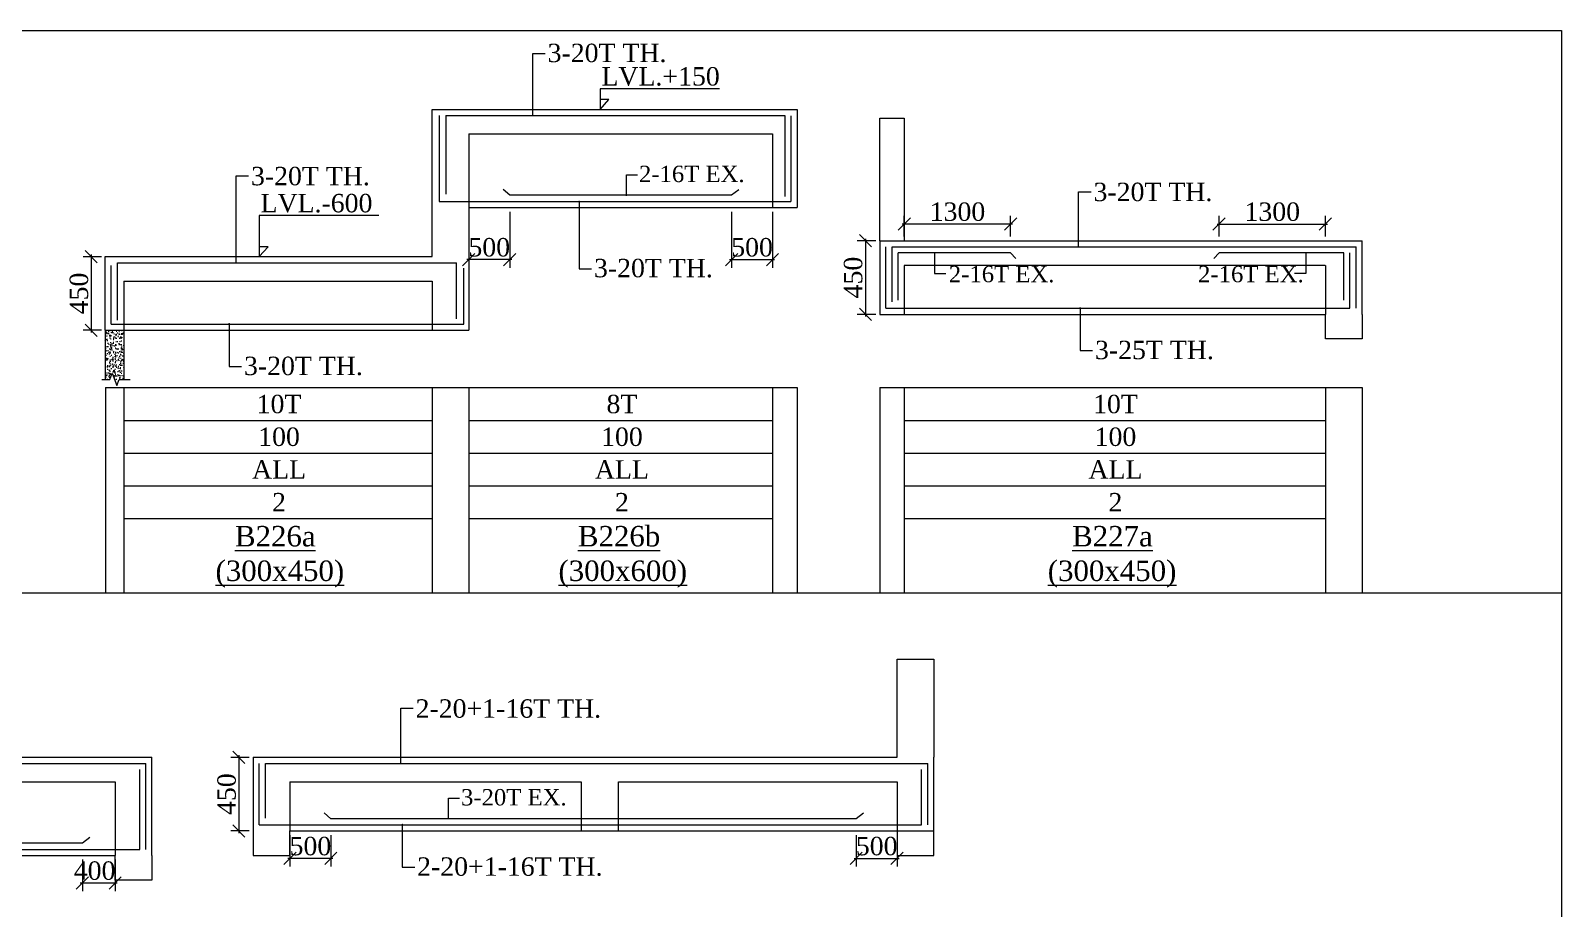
# Model space of a CAD drawing. Header units: millimetres. Extents: x 9781889 to 10654170, y -7832723 to -7608561.
# Drawn here: x 10635449 to 10654170, y -7770949 to -7760218 of the extents above; entities that cross this region are included whole.
import ezdxf
from ezdxf.enums import TextEntityAlignment as Align

# ---------------------------------------------------------------- set-up
doc = ezdxf.new("R2010")
doc.units = ezdxf.units.MM
doc.header["$LTSCALE"] = 10
doc.header["$PDMODE"] = 3
doc.linetypes.add('HIDDEN', pattern=[0.375, 0.25, -0.125])
for name, color, linetype, lineweight in [('LVL', 3, 'Continuous', 0), ('S-CUT OUT LINE', 9, 'Continuous', 0), ('S-DIM L.S.', 7, 'Continuous', 0), ('S-HATCH', 8, 'Continuous', 0), ('S-L.S.SECTION', 5, 'Continuous', 0), ('S-L.S.SLAB LINE', 252, 'HIDDEN', 0), ('S-L.S.STEEL', 1, 'Continuous', 9), ('S-SECTION MARK', 7, 'Continuous', 0), ('S-SHEET', 251, 'Continuous', 0), ('S-TEXT', 7, 'Continuous', 0), ('S-TEXT L.S. BEAM NO.', 30, 'Continuous', 0), ('S-TEXT. L.S.', 7, 'Continuous', 0)]:
    doc.layers.add(name, color=color, linetype=linetype, lineweight=lineweight)
doc.styles.add('135', font='arial.ttf', dxfattribs={"width": 0.8, "height": 135})
doc.styles.get("Standard").update_dxf_attribs({"font": 'arial.ttf'})
doc.styles.add('TEXT', font='times.ttf')
doc.dimstyles.new('75', dxfattribs={"dimtxt": 135, "dimasz": 90, "dimexe": 0.1, "dimexo": 0.03, "dimgap": 0.09, "dimtad": 1, "dimdec": 0, "dimzin": 0, "dimdsep": 46, "dimtxsty": '135', "dimblk": 'ARCHTICK', "dimcen": 0.09, "dimclrd": 256, "dimclre": 256, "dimclrt": 256, "dimadec": 0, "dimazin": 0, "dimtfac": 1, "dimtdec": 0, "dimtofl": 0, "dimtmove": 1, "dimatfit": 3, "dimldrblk": 'DOTSMALL', "dimfxl": 1, "dimtolj": 1, "dimtzin": 0, "dimlwd": -1, "dimlwe": -1, "dimarcsym": 0})
doc.dimstyles.new('SETU_1', dxfattribs={"dimtxt": 200, "dimasz": 150, "dimexe": 100, "dimexo": 50, "dimgap": 35, "dimtad": 1, "dimdec": 0, "dimzin": 0, "dimdsep": 46, "dimtxsty": 'Standard', "dimblk": 'OBLIQUE', "dimcen": 150, "dimdle": 25, "dimclrd": 256, "dimclre": 7, "dimclrt": 256, "dimadec": 0, "dimazin": 0, "dimtfac": 1, "dimtdec": 0, "dimtofl": 0, "dimtmove": 1, "dimatfit": 3, "dimfxl": 1, "dimtolj": 1, "dimtzin": 0, "dimlwd": -1, "dimlwe": 5, "dimarcsym": 1})

# ---------------------------------------------------------------- blocks, each defined once
blk = doc.blocks.new('_ArchTick')
at = {"color": 0, "linetype": 'ByBlock', "const_width": 0.15}
blk.add_lwpolyline([(-0.5, -0.5), (0.5, 0.5)], dxfattribs=at)
blk = doc.blocks.new('_Oblique')
at = {"color": 0, "linetype": 'ByBlock', "lineweight": -2}
blk.add_line((-0.5, -0.5), (0.5, 0.5), dxfattribs=at)
blk = doc.blocks.new('*D1152')
at = {"layer": 'Defpoints', "color": 0, "transparency": 16777216}
for p in [(10636365, -7762982), (10636190, -7763882), (10636365, -7763882)]:
    blk.add_point(p, dxfattribs=at)
at = {"layer": 'S-DIM L.S.', "color": 7, "lineweight": 5, "transparency": 16777216}
for p, q in [((10636315, -7762982), (10636090, -7762982)), ((10636315, -7763882), (10636090, -7763882))]:
    blk.add_line(p, q, dxfattribs=at)
at = {"layer": 'S-DIM L.S.', "transparency": 16777216}
blk.add_line((10636190, -7762957), (10636190, -7763907), dxfattribs=at)
at = {"layer": 'S-DIM L.S.', "transparency": 16777216, "xscale": 150, "yscale": 150, "zscale": 150}
for p, rotation in [((10636190, -7762982), 90), ((10636190, -7763882), 270)]:
    blk.add_blockref('_Oblique', p, dxfattribs=dict(at, rotation=rotation))
at = {"layer": 'S-DIM L.S.', "transparency": 16777216, "insert": (10636041, -7763432), "char_height": 225, "attachment_point": 5, "rotation": 90, "style": 'TEXT'}
blk.add_mtext('\\A1;450', dxfattribs=at)
blk = doc.blocks.new('*D1155')
at = {"layer": 'Defpoints', "color": 0, "transparency": 16777216}
for p in [(10636082, -7770303, 0), (10636483, -7770303, 0), (10636483, -7770639)]:
    blk.add_point(p, dxfattribs=at)
at = {"layer": 'S-DIM L.S.', "color": 7, "lineweight": 5, "transparency": 16777216}
for p, q in [((10636082, -7770353), (10636082, -7770739)), ((10636483, -7770353), (10636483, -7770739))]:
    blk.add_line(p, q, dxfattribs=at)
at = {"layer": 'S-DIM L.S.', "transparency": 16777216}
blk.add_line((10636057, -7770639), (10636508, -7770639), dxfattribs=at)
at = {"layer": 'S-DIM L.S.', "transparency": 16777216, "xscale": 150, "yscale": 150, "zscale": 150, "rotation": 180}
blk.add_blockref('_Oblique', (10636082, -7770639), dxfattribs=at)
at = {"layer": 'S-DIM L.S.', "transparency": 16777216, "xscale": 150, "yscale": 150, "zscale": 150}
blk.add_blockref('_Oblique', (10636483, -7770639), dxfattribs=at)
at = {"layer": 'S-DIM L.S.', "transparency": 16777216, "insert": (10636232, -7770489), "char_height": 225, "attachment_point": 5, "style": 'TEXT'}
blk.add_mtext('\\A1;400', dxfattribs=at)
blk = doc.blocks.new('*D1222')
at = {"layer": 'Defpoints', "color": 0, "transparency": 16777216}
for p in [(10644022, -7762382, 0), (10644522, -7762382, 0), (10644522, -7763018)]:
    blk.add_point(p, dxfattribs=at)
at = {"layer": 'S-DIM L.S.', "color": 7, "lineweight": 5, "transparency": 16777216}
for p, q in [((10644022, -7762432), (10644022, -7763118)), ((10644522, -7762432), (10644522, -7763118))]:
    blk.add_line(p, q, dxfattribs=at)
at = {"layer": 'S-DIM L.S.', "transparency": 16777216}
blk.add_line((10643997, -7763018), (10644547, -7763018), dxfattribs=at)
at = {"layer": 'S-DIM L.S.', "transparency": 16777216, "xscale": 150, "yscale": 150, "zscale": 150, "rotation": 180}
blk.add_blockref('_Oblique', (10644022, -7763018), dxfattribs=at)
at = {"layer": 'S-DIM L.S.', "transparency": 16777216, "xscale": 150, "yscale": 150, "zscale": 150}
blk.add_blockref('_Oblique', (10644522, -7763018), dxfattribs=at)
at = {"layer": 'S-DIM L.S.', "transparency": 16777216, "insert": (10644272, -7762868), "char_height": 225, "attachment_point": 5, "style": 'TEXT'}
blk.add_mtext('\\A1;500', dxfattribs=at)
blk = doc.blocks.new('*D1223')
at = {"layer": 'Defpoints', "color": 0, "transparency": 16777216}
for p in [(10640808, -7762382, 0), (10641308, -7762382, 0), (10640808, -7763018)]:
    blk.add_point(p, dxfattribs=at)
at = {"layer": 'S-DIM L.S.', "color": 7, "lineweight": 5, "transparency": 16777216}
for p, q in [((10640808, -7762432), (10640808, -7763118)), ((10641308, -7762432), (10641308, -7763118))]:
    blk.add_line(p, q, dxfattribs=at)
at = {"layer": 'S-DIM L.S.', "transparency": 16777216}
blk.add_line((10641333, -7763018), (10640783, -7763018), dxfattribs=at)
at = {"layer": 'S-DIM L.S.', "transparency": 16777216, "xscale": 150, "yscale": 150, "zscale": 150, "rotation": 180}
blk.add_blockref('_Oblique', (10640808, -7763018), dxfattribs=at)
at = {"layer": 'S-DIM L.S.', "transparency": 16777216, "xscale": 150, "yscale": 150, "zscale": 150}
blk.add_blockref('_Oblique', (10641308, -7763018), dxfattribs=at)
at = {"layer": 'S-DIM L.S.', "transparency": 16777216, "insert": (10641058, -7762868), "char_height": 225, "attachment_point": 5, "style": 'TEXT'}
blk.add_mtext('\\A1;500', dxfattribs=at)
blk = doc.blocks.new('*D1312')
at = {"layer": 'Defpoints', "color": 0, "transparency": 16777216}
for p in [(10645834, -7762787), (10645659, -7763687), (10645834, -7763687)]:
    blk.add_point(p, dxfattribs=at)
at = {"layer": 'S-DIM L.S.', "color": 7, "lineweight": 5, "transparency": 16777216}
for p, q in [((10645784, -7762787), (10645559, -7762787)), ((10645784, -7763687), (10645559, -7763687))]:
    blk.add_line(p, q, dxfattribs=at)
at = {"layer": 'S-DIM L.S.', "transparency": 16777216}
blk.add_line((10645659, -7762762), (10645659, -7763712), dxfattribs=at)
at = {"layer": 'S-DIM L.S.', "transparency": 16777216, "xscale": 150, "yscale": 150, "zscale": 150}
for p, rotation in [((10645659, -7762787), 90), ((10645659, -7763687), 270)]:
    blk.add_blockref('_Oblique', p, dxfattribs=dict(at, rotation=rotation))
at = {"layer": 'S-DIM L.S.', "transparency": 16777216, "insert": (10645509, -7763237), "char_height": 225, "attachment_point": 5, "rotation": 90, "style": 'TEXT'}
blk.add_mtext('\\A1;450', dxfattribs=at)
blk = doc.blocks.new('*D1313')
at = {"layer": 'Defpoints', "color": 0, "transparency": 16777216}
for p in [(10651284, -7762583), (10649984, -7762787, 0), (10651284, -7762787, 0)]:
    blk.add_point(p, dxfattribs=at)
at = {"layer": 'S-DIM L.S.', "color": 7, "lineweight": 5, "transparency": 16777216}
for p, q in [((10649984, -7762737), (10649984, -7762483)), ((10651284, -7762737), (10651284, -7762483))]:
    blk.add_line(p, q, dxfattribs=at)
at = {"layer": 'S-DIM L.S.', "transparency": 16777216}
blk.add_line((10649959, -7762583), (10651309, -7762583), dxfattribs=at)
at = {"layer": 'S-DIM L.S.', "transparency": 16777216, "xscale": 150, "yscale": 150, "zscale": 150, "rotation": 180}
blk.add_blockref('_Oblique', (10649984, -7762583), dxfattribs=at)
at = {"layer": 'S-DIM L.S.', "transparency": 16777216, "xscale": 150, "yscale": 150, "zscale": 150}
blk.add_blockref('_Oblique', (10651284, -7762583), dxfattribs=at)
at = {"layer": 'S-DIM L.S.', "transparency": 16777216, "insert": (10650634, -7762433), "char_height": 225, "attachment_point": 5, "style": 'TEXT'}
blk.add_mtext('\\A1;1300', dxfattribs=at)
blk = doc.blocks.new('*D1314')
at = {"layer": 'Defpoints', "color": 0, "transparency": 16777216}
for p in [(10646134, -7762583), (10646134, -7762787, 0), (10647434, -7762787, 0)]:
    blk.add_point(p, dxfattribs=at)
at = {"layer": 'S-DIM L.S.', "color": 7, "lineweight": 5, "transparency": 16777216}
for p, q in [((10646134, -7762737), (10646134, -7762483)), ((10647434, -7762737), (10647434, -7762483))]:
    blk.add_line(p, q, dxfattribs=at)
at = {"layer": 'S-DIM L.S.', "transparency": 16777216}
blk.add_line((10647459, -7762583), (10646109, -7762583), dxfattribs=at)
at = {"layer": 'S-DIM L.S.', "transparency": 16777216, "xscale": 150, "yscale": 150, "zscale": 150, "rotation": 180}
blk.add_blockref('_Oblique', (10646134, -7762583), dxfattribs=at)
at = {"layer": 'S-DIM L.S.', "transparency": 16777216, "xscale": 150, "yscale": 150, "zscale": 150}
blk.add_blockref('_Oblique', (10647434, -7762583), dxfattribs=at)
at = {"layer": 'S-DIM L.S.', "transparency": 16777216, "insert": (10646784, -7762433), "char_height": 225, "attachment_point": 5, "style": 'TEXT'}
blk.add_mtext('\\A1;1300', dxfattribs=at)
blk = doc.blocks.new('*D1317')
at = {"layer": 'Defpoints', "color": 0, "transparency": 16777216}
for p in [(10638171, -7769103), (10637996, -7770003), (10638171, -7770003)]:
    blk.add_point(p, dxfattribs=at)
at = {"layer": 'S-DIM L.S.', "color": 7, "lineweight": 5, "transparency": 16777216}
for p, q in [((10638121, -7769103), (10637896, -7769103)), ((10638121, -7770003), (10637896, -7770003))]:
    blk.add_line(p, q, dxfattribs=at)
at = {"layer": 'S-DIM L.S.', "transparency": 16777216}
blk.add_line((10637996, -7769078), (10637996, -7770028), dxfattribs=at)
at = {"layer": 'S-DIM L.S.', "transparency": 16777216, "xscale": 150, "yscale": 150, "zscale": 150}
for p, rotation in [((10637996, -7769103), 90), ((10637996, -7770003), 270)]:
    blk.add_blockref('_Oblique', p, dxfattribs=dict(at, rotation=rotation))
at = {"layer": 'S-DIM L.S.', "transparency": 16777216, "insert": (10637847, -7769553), "char_height": 225, "attachment_point": 5, "rotation": 90, "style": 'TEXT'}
blk.add_mtext('\\A1;450', dxfattribs=at)
blk = doc.blocks.new('*D1315')
at = {"layer": 'Defpoints', "color": 0, "transparency": 16777216}
for p in [(10638621, -7770003, 0), (10639121, -7770003, 0), (10638621, -7770339)]:
    blk.add_point(p, dxfattribs=at)
at = {"layer": 'S-DIM L.S.', "color": 7, "lineweight": 5, "transparency": 16777216}
for p, q in [((10638621, -7770053), (10638621, -7770439)), ((10639121, -7770053), (10639121, -7770439))]:
    blk.add_line(p, q, dxfattribs=at)
at = {"layer": 'S-DIM L.S.', "transparency": 16777216}
blk.add_line((10639146, -7770339), (10638596, -7770339), dxfattribs=at)
at = {"layer": 'S-DIM L.S.', "transparency": 16777216, "xscale": 150, "yscale": 150, "zscale": 150, "rotation": 180}
blk.add_blockref('_Oblique', (10638621, -7770339), dxfattribs=at)
at = {"layer": 'S-DIM L.S.', "transparency": 16777216, "xscale": 150, "yscale": 150, "zscale": 150}
blk.add_blockref('_Oblique', (10639121, -7770339), dxfattribs=at)
at = {"layer": 'S-DIM L.S.', "transparency": 16777216, "insert": (10638871, -7770189), "char_height": 225, "attachment_point": 5, "style": 'TEXT'}
blk.add_mtext('\\A1;500', dxfattribs=at)
blk = doc.blocks.new('*D1316')
at = {"layer": 'Defpoints', "color": 0, "transparency": 16777216}
for p in [(10645545, -7770003, 0), (10646046, -7770003, 0), (10646046, -7770339)]:
    blk.add_point(p, dxfattribs=at)
at = {"layer": 'S-DIM L.S.', "color": 7, "lineweight": 5, "transparency": 16777216}
for p, q in [((10645545, -7770053), (10645545, -7770439)), ((10646046, -7770053), (10646046, -7770439))]:
    blk.add_line(p, q, dxfattribs=at)
at = {"layer": 'S-DIM L.S.', "transparency": 16777216}
blk.add_line((10645520, -7770339), (10646071, -7770339), dxfattribs=at)
at = {"layer": 'S-DIM L.S.', "transparency": 16777216, "xscale": 150, "yscale": 150, "zscale": 150, "rotation": 180}
blk.add_blockref('_Oblique', (10645545, -7770339), dxfattribs=at)
at = {"layer": 'S-DIM L.S.', "transparency": 16777216, "xscale": 150, "yscale": 150, "zscale": 150}
blk.add_blockref('_Oblique', (10646046, -7770339), dxfattribs=at)
at = {"layer": 'S-DIM L.S.', "transparency": 16777216, "insert": (10645796, -7770189), "char_height": 225, "attachment_point": 5, "style": 'TEXT'}
blk.add_mtext('\\A1;500', dxfattribs=at)

msp = doc.modelspace()

# ---------------------------------------------------------------- hatches: boundary and pattern name
at = {"layer": 'S-HATCH'}
h = msp.add_hatch(dxfattribs=at)
h.set_pattern_fill('AR-CONC', color=256, scale=0.5)
h.set_pattern_definition([(50, (842632.806, -35264.42), (91.0923345, -7.96954277), [9.525, -104.775]), (355, (842632.81, -35264.42), (-17.6217107, 95.5284226), [7.62, -83.8202921]), (100.4514447, (842640.4, -35265.08), (73.47062355, 87.55887596), [8.0950044, -89.0451223]), (46.1842, (842632.8, -35239.02), (135.5395204, -21.021164), [14.2875, -157.1625]), (96.6355576, (842644.1, -35240.77), (118.702067, 123.7130623), [12.1425116, -133.5678041]), (351.1841512, (842632.8, -35239.02), (118.702067, 123.7130623), [11.4299835, -125.729866]), (21, (842645.506, -35245.37), (75.80719563, -51.1325991), [9.525, -104.775]), (326, (842645.51, -35245.37), (30.9010142, 92.09398306), [7.62, -83.82]), (71.451445, (842651.82, -35249.63), (106.70820964, 40.96138444), [8.0950044, -89.0449688]), (37.5, (842632.806, -35264.417), (1.544301625, 42.27751944), [0, -82.804, 0, -85.09, 0, -84.1375]), (7.5, (842632.806, -35264.417), (33.40983126, 50.09028741), [0, -48.514, 0, -80.899, 0, -32.0675]), (327.5, (842604.485, -35264.417), (67.79529758, -2.864372), [0, -31.75, 0, -99.06, 0, -131.445]), (317.5, (842591.785, -35264.42), (74.0645907, 12.71324552), [0, -41.275, 0, -65.786, 0, -93.345])])
h.paths.add_polyline_path([(10636591.1, -7764481.5), (10636475.3, -7764481.5), (10636447.3, -7764404.7), (10636419.4, -7764481.5), (10636361.1, -7764481.5), (10636361.1, -7763881.5), (10636591.1, -7763881.5)])

# ---------------------------------------------------------------- linework, layer by layer
at = {"layer": 'LVL', "linetype": 'Continuous', "elevation": 0}
for points in [[(10643875.5, -7760928), (10642414.3, -7760928), (10642414.3, -7761181.5), (10642522.4, -7761059.5), (10642414.3, -7761059.5)], [(10639706.7, -7762478.1), (10638245.5, -7762478.1), (10638245.5, -7762981.5), (10638353.7, -7762859.5), (10638245.5, -7762859.5)]]:
    msp.add_lwpolyline(points, dxfattribs=at)
at = {"layer": 'S-CUT OUT LINE', "color": 1, "elevation": 0}
msp.add_lwpolyline([(10636321.7, -7764481.5), (10636419.4, -7764481.5), (10636447.3, -7764404.7), (10636503.3, -7764558.4), (10636531.2, -7764481.5), (10636666.1, -7764481.5)], dxfattribs=at)
at = {"layer": 'S-L.S.SECTION'}
for p, q in [((10640358.1, -7761181.5, 0), (10644822, -7761181.5, 0)), ((10640358.1, -7762981.5, 0), (10640358.1, -7761181.5, 0)), ((10644822, -7761181.5, 0), (10644822, -7762381.5, 0)), ((10640808.1, -7762381.5, 0), (10644822, -7762381.5, 0)), ((10640808.1, -7762381.5, 0), (10640808.1, -7763881.5, 0)), ((10645833.8, -7762786.7, 0), (10651734.3, -7762786.7, 0)), ((10645833.9, -7762786.7, 0), (10645833.9, -7763686.7, 0)), ((10651734.3, -7763686.7, 0), (10651734.3, -7762786.7, 0)), ((10636361.1, -7762981.5, 0), (10640358.1, -7762981.5, 0)), ((10636361.1, -7763881.5, 0), (10636361.1, -7762981.5, 0)), ((10636361.1, -7763881.5, 0), (10636361.1, -7762981.5, 0)), ((10645833.8, -7763686.7, 0), (10651284.3, -7763686.7, 0)), ((10636365.2, -7763881.5, 0), (10640808.1, -7763881.5, 0)), ((10628502.6, -7769102.5, 0), (10636933.2, -7769102.5, 0)), ((10636933.2, -7770302.5, 0), (10636933.2, -7769102.5, 0)), ((10638171.3, -7769102.5, 0), (10646046.2, -7769102.5, 0)), ((10638171.3, -7769102.5, 0), (10638171.3, -7770002.5, 0)), ((10646496.2, -7770002.5, 0), (10646496.2, -7769102.5, 0)), ((10638621.3, -7770002.5, 0), (10646496.2, -7770002.5, 0)), ((10628952.6, -7770302.5, 0), (10636482.6, -7770302.5, 0))]:
    msp.add_line(p, q, dxfattribs=at)
at = {"layer": 'S-L.S.SECTION', "color": 1}
for p, q in [((10636361.1, -7763881.5, 0), (10636361.1, -7764481.5, 0)), ((10636591.1, -7763881.5, 0), (10636591.1, -7764481.5, 0))]:
    msp.add_line(p, q, dxfattribs=at)
at = {"layer": 'S-L.S.SECTION', "elevation": 0}
for points in [[(10645833.9, -7762786.7), (10645833.9, -7761286.7), (10646133.9, -7761286.7), (10646134, -7762786.7)], [(10651734.3, -7763686.7), (10651734.3, -7763986.7), (10651284.3, -7763986.7), (10651284.3, -7763686.7)], [(10646046.2, -7769102.5), (10646046.2, -7767902.5), (10646496.2, -7767902.5), (10646496.2, -7769102.5)], [(10638171.3, -7770002.5), (10638171.3, -7770302.5), (10638621.3, -7770302.5), (10638621.3, -7770002.5)], [(10646046.2, -7770002.5), (10646046.2, -7770302.5), (10646496.2, -7770302.5), (10646496.2, -7770002.5)], [(10636933.2, -7770302.5), (10636933.2, -7770602.5), (10636483.2, -7770602.5), (10636482.6, -7770302.5)]]:
    msp.add_lwpolyline(points, dxfattribs=at)
at = {"layer": 'S-L.S.SLAB LINE', "ltscale": 0.3}
for p, q in [((10640808.1, -7761481.5, 0), (10640808.1, -7762381.5, 0)), ((10640808.1, -7761481.5, 0), (10644522, -7761481.5, 0)), ((10644522, -7761481.5, 0), (10644522, -7762381.5, 0)), ((10645833.8, -7763086.7, 0), (10645833.9, -7763086.7, 0)), ((10646133.9, -7763086.7, 0), (10651284.3, -7763086.7, 0)), ((10646133.9, -7763086.7, 0), (10646133.9, -7763686.7, 0)), ((10651284.3, -7763086.7, 0), (10651284.3, -7763686.7, 0)), ((10636591.1, -7763281.5, 0), (10640358.1, -7763281.5, 0)), ((10636591.1, -7763281.5, 0), (10636591.1, -7763881.5, 0)), ((10636591.1, -7763281.5, 0), (10636591.1, -7763881.5, 0)), ((10636591.1, -7763281.5, 0), (10636591.1, -7763881.5, 0)), ((10636591.1, -7763281.5, 0), (10636591.1, -7763881.5, 0)), ((10640358.1, -7763281.5, 0), (10640358.1, -7763881.5, 0)), ((10632932.6, -7769402.5, 0), (10636483.2, -7769402.5, 0)), ((10636483.2, -7769402.5, 0), (10636483.2, -7770302.5, 0)), ((10638171.3, -7769402.5, 0), (10638171.3, -7769402.5, 0)), ((10638621.3, -7769402.5, 0), (10642183.4, -7769402.5, 0)), ((10638621.3, -7769402.5, 0), (10638621.3, -7770002.5, 0)), ((10642183.4, -7769402.5, 0), (10642183.4, -7770002.5, 0)), ((10642633.4, -7769402.5, 0), (10646046.2, -7769402.5, 0)), ((10642633.4, -7769402.5, 0), (10642633.4, -7770002.5, 0)), ((10646046.2, -7769402.5, 0), (10646046.2, -7770002.5, 0))]:
    msp.add_line(p, q, dxfattribs=at)
at = {"layer": 'S-L.S.STEEL'}
for p, q in [((10640446.8, -7761256.5, 0), (10640446.8, -7762306.5, 0)), ((10640526.2, -7761256.5, 0), (10644672, -7761256.5, 0)), ((10640526.2, -7761256.5, 0), (10640526.2, -7762216.4, 0)), ((10644672, -7761256.5, 0), (10644672, -7762247.1, 0)), ((10644747, -7761257.9, 0), (10644747, -7762306.5, 0)), ((10640446.8, -7762306.5, 0), (10644747, -7762306.5, 0)), ((10645908.8, -7763611.7, 0), (10645908.8, -7762861.7, 0)), ((10645983.8, -7762861.7, 0), (10651659.3, -7762861.7, 0)), ((10645983.8, -7763532.1, 0), (10645983.8, -7762861.7, 0)), ((10647434, -7762936.7, 0), (10646058.8, -7762936.7, 0)), ((10646058.8, -7763515.5, 0), (10646058.8, -7762936.7, 0)), ((10647434, -7762936.7, 0), (10647497.2, -7763003.6, 0)), ((10651509.3, -7763515.5, 0), (10651509.3, -7762936.7, 0)), ((10651584.3, -7763611.7, 0), (10651584.3, -7762936.7, 0)), ((10651659.3, -7763611.7, 0), (10651659.3, -7762861.7, 0)), ((10636436.1, -7763806.5, 0), (10636436.1, -7763091.3, 0)), ((10636511.1, -7763056.5, 0), (10640658.5, -7763056.5, 0)), ((10636511.1, -7763759.1, 0), (10636511.1, -7763056.5, 0)), ((10640658.5, -7763742.1, 0), (10640658.5, -7763056.5, 0)), ((10640748.4, -7763806.5, 0), (10640748.4, -7763121, 0)), ((10645908.8, -7763611.7, 0), (10651584.3, -7763611.7, 0)), ((10636436.1, -7763806.5, 0), (10640748.4, -7763806.5, 0)), ((10628652.6, -7769177.5, 0), (10636858.2, -7769177.5, 0)), ((10636783.2, -7770227.5, 0), (10636783.2, -7769252.5, 0)), ((10636858.2, -7770227.5, 0), (10636858.2, -7769177.5, 0)), ((10638246.3, -7769927.5, 0), (10638246.3, -7769177.5, 0)), ((10638321.3, -7769177.5, 0), (10646421.2, -7769177.5, 0)), ((10638321.3, -7769847.9, 0), (10638321.3, -7769177.5, 0)), ((10646346.2, -7769927.5, 0), (10646346.2, -7769252.5, 0)), ((10646421.2, -7769927.5, 0), (10646421.2, -7769177.5, 0)), ((10638246.3, -7769927.5, 0), (10646346.2, -7769927.5, 0)), ((10628577.6, -7770227.5, 0), (10636783.2, -7770227.5, 0))]:
    msp.add_line(p, q, dxfattribs=at)
at = {"layer": 'S-L.S.STEEL', "elevation": 0}
for points in [[(10644111.4, -7762163.3), (10644021.9, -7762231.5), (10641308.3, -7762231.5), (10641226.3, -7762160.8)], [(10645635, -7769784.3), (10645545.5, -7769852.5), (10639121.4, -7769852.5), (10639039.4, -7769781.8)], [(10636171.9, -7770084.3), (10636082.4, -7770152.5), (10629552.7, -7770152.5), (10629470.7, -7770081.8)]]:
    msp.add_lwpolyline(points, dxfattribs=at)
at = {"layer": 'S-L.S.STEEL'}
msp.add_polyline3d([(10651509.3, -7762936.7, 0), (10649984.3, -7762936.7, 0), (10649921.1, -7763003.6, 0)], dxfattribs=at)
at = {"layer": 'S-SHEET'}
for p, q in [((10636365.2, -7764583.2), (10636365.2, -7767092.5)), ((10636365.2, -7764583.2), (10644822, -7764583.2, 0)), ((10636591.1, -7764583.2, 0), (10636591.1, -7767092.5, 0)), ((10640358.1, -7764583.2, 0), (10640358.1, -7767092.5, 0)), ((10640808.1, -7764583.2, 0), (10640808.1, -7767092.5, 0)), ((10644522, -7764583.2, 0), (10644522, -7767092.5, 0)), ((10644822, -7764583.2, 0), (10644822, -7767092.5, 0)), ((10645833.8, -7764583.2, 0), (10651734.3, -7764583.2, 0)), ((10645833.8, -7764583.2, 0), (10645833.8, -7767092.5, 0)), ((10646133.8, -7764583.2, 0), (10646133.8, -7767092.5, 0)), ((10651284.3, -7764583.2, 0), (10651284.3, -7767092.5, 0)), ((10651734.3, -7764583.2, 0), (10651734.3, -7767092.5, 0)), ((10636591.1, -7764983.2, 0), (10640358.1, -7764983.2, 0)), ((10640808.1, -7764983.2, 0), (10644522, -7764983.2, 0)), ((10646133.8, -7764983.2, 0), (10651284.3, -7764983.2, 0)), ((10636591.1, -7765383.2, 0), (10640358.1, -7765383.2, 0)), ((10640808.1, -7765383.2, 0), (10644522, -7765383.2, 0)), ((10646133.8, -7765383.2, 0), (10651284.3, -7765383.2, 0)), ((10636591.1, -7765783.2, 0), (10640358.1, -7765783.2, 0)), ((10640808.1, -7765783.2, 0), (10644522, -7765783.2, 0)), ((10646133.8, -7765783.2, 0), (10651284.3, -7765783.2, 0)), ((10636591.1, -7766183.2, 0), (10640358.1, -7766183.2, 0)), ((10640808.1, -7766183.2, 0), (10644522, -7766183.2, 0)), ((10646133.8, -7766183.2, 0), (10651284.3, -7766183.2, 0)), ((10602835.5, -7767092.5), (10654169.6, -7767092.5)), ((10636365.2, -7767092.5, 0), (10644822, -7767092.5, 0)), ((10645833.8, -7767092.5, 0), (10651734.3, -7767092.5, 0))]:
    msp.add_line(p, q, dxfattribs=at)
msp.add_lwpolyline([(10602835.5, -7760218.1), (10654169.6, -7760218.1), (10654169.6, -7801877.7), (10602835.5, -7801877.7)], close=True, dxfattribs=at)

# ---------------------------------------------------------------- texts
at = {"layer": 'LVL', "style": 'TEXT'}
for s, p in [('LVL.+150', (10642430, -7760889.5, 0)), ('LVL.-600', (10638261.3, -7762439.7, 0))]:
    msp.add_text(s, height=225, dxfattribs=at).set_placement(p)
at = {"layer": 'S-TEXT', "linetype": 'ByBlock', "style": 'TEXT'}
for s, p in [('10T', (10638487.2, -7764783.2, 0)), ('8T', (10642680.7, -7764783.2, 0)), ('10T', (10648716.4, -7764783.2, 0)), ('100', (10638487.2, -7765183.2, 0)), ('100', (10642680.7, -7765183.2, 0)), ('100', (10648716.4, -7765183.2, 0)), ('ALL', (10638487.2, -7765583.2, 0)), ('ALL', (10642680.7, -7765583.2, 0)), ('ALL', (10648716.4, -7765583.2, 0)), ('2', (10638487.2, -7765983.2, 0)), ('2', (10642680.7, -7765983.2, 0)), ('2', (10648716.4, -7765983.2, 0))]:
    msp.add_text(s, height=225, dxfattribs=at).set_placement(p, align=Align.MIDDLE_CENTER)
at = {"layer": 'S-TEXT L.S. BEAM NO.', "color": 35, "linetype": 'ByBlock', "style": 'TEXT'}
for s, p in [('%%UB226a', (10637948.6, -7766523.9, 0)), ('%%UB227a', (10648186.1, -7766523.9, 0)), ('%%U(300x450)', (10637710.9, -7766946.9, 0)), ('%%U(300x450)', (10647888.6, -7766946.9, 0))]:
    msp.add_text(s, height=250, dxfattribs=at).set_placement(p)
at = {"layer": 'S-TEXT L.S. BEAM NO.', "linetype": 'ByBlock', "style": 'TEXT'}
for s, p in [('%%UB226b', (10642142.1, -7766523.9, 0)), ('%%U(300x600)', (10641904.4, -7766946.9, 0))]:
    msp.add_text(s, height=250, dxfattribs=at).set_placement(p)
at = {"layer": 'S-TEXT. L.S.', "style": 'TEXT'}
for s, height, p in [('3-20T TH.', 225, (10641771.8, -7760603.3, 0)), ('3-20T TH.', 225, (10638144.2, -7762108.7, 0)), ('2-16T EX.', 200, (10642888.8, -7762069.5, 0)), ('3-20T TH.', 225, (10648447.8, -7762302.4, 0)), ('3-20T TH.', 225, (10642338.9, -7763233.3, 0)), ('2-16T EX.', 200, (10646678.4, -7763294.3, 0)), ('2-16T EX.', 200, (10649726.6, -7763294.3, 0)), ('3-25T TH.', 225, (10648466.2, -7764234.6, 0)), ('3-20T TH.', 225, (10638058.7, -7764429.4, 0)), ('2-20+1-16T TH.', 225, (10640157.6, -7768618.2, 0)), ('3-20T EX.', 200, (10640712.7, -7769690.5, 0)), ('2-20+1-16T TH.', 225, (10640175.9, -7770550.4, 0))]:
    msp.add_text(s, height=height, dxfattribs=at).set_placement(p)

# ---------------------------------------------------------------- dimensions: what is measured, and where the dimension line sits
at = {"layer": 'S-DIM L.S.'}
for base, p1, p2, picture, middle in [((10640808.1, -7763017.6, 0), (10641308.3, -7762381.5, 0), (10640808.1, -7762381.5, 0), '*D1223', (10641058.2, -7763017.6, 0)), ((10638621.3, -7770338.6, 0), (10639121.4, -7770002.5, 0), (10638621.3, -7770002.5, 0), '*D1315', (10638871.4, -7770338.6, 0))]:
    dim = msp.add_linear_dim(base=base, p1=p1, p2=p2, dimstyle='SETU_1', override={"dimtxt": 225, "dimtxsty": 'TEXT'}, dxfattribs=at)
    dim.commit()
    dim.dimension.update_dxf_attribs({"geometry": picture, "text_midpoint": middle, "dimtype": 160})
for base, p1, p2, picture, middle in [((10644522, -7763017.6, 0), (10644021.9, -7762381.5, 0), (10644522, -7762381.5, 0), '*D1222', (10644271.9, -7763017.6, 0)), ((10646045.6, -7770338.6, 0), (10645545.5, -7770002.5, 0), (10646045.6, -7770002.5, 0), '*D1316', (10645795.5, -7770338.6, 0)), ((10636482.6, -7770638.6, 0), (10636082.4, -7770302.5, 0), (10636482.6, -7770302.5, 0), '*D1155', (10636232.5, -7770638.6, 0))]:
    dim = msp.add_linear_dim(base=base, p1=p1, p2=p2, angle=180, dimstyle='SETU_1', override={"dimtxt": 225, "dimtxsty": 'TEXT'}, dxfattribs=at)
    dim.commit()
    dim.dimension.update_dxf_attribs({"geometry": picture, "text_midpoint": middle, "dimtype": 160})
dim = msp.add_linear_dim(base=(10646134, -7762582.9, 0), p1=(10647434, -7762786.7, 0), p2=(10646134, -7762786.7, 0), dimstyle='SETU_1', override={"dimtxt": 225, "dimtxsty": 'TEXT'}, dxfattribs=at)
dim.commit()
dim.dimension.update_dxf_attribs({"geometry": '*D1314', "text_midpoint": (10646784, -7762433.5, 0)})
dim = msp.add_linear_dim(base=(10651284.3, -7762582.9, 0), p1=(10649984.3, -7762786.7, 0), p2=(10651284.3, -7762786.7, 0), angle=180, dimstyle='SETU_1', override={"dimtxt": 225, "dimtxsty": 'TEXT'}, dxfattribs=at)
dim.commit()
dim.dimension.update_dxf_attribs({"geometry": '*D1313', "text_midpoint": (10650634.3, -7762433.5, 0)})
at = {"layer": 'S-DIM L.S.', "color": 7}
for base, p1, p2, picture, middle in [((10645658.7, -7763686.7, 0), (10645833.8, -7762786.7, 0), (10645833.8, -7763686.7, 0), '*D1312', (10645509.2, -7763236.7, 0)), ((10636190, -7763881.5, 0), (10636365.2, -7762981.5, 0), (10636365.2, -7763881.5, 0), '*D1152', (10636040.6, -7763431.5, 0)), ((10637996.1, -7770002.5, 0), (10638171.3, -7769102.5, 0), (10638171.3, -7770002.5, 0), '*D1317', (10637846.7, -7769552.5, 0))]:
    dim = msp.add_linear_dim(base=base, p1=p1, p2=p2, angle=90, dimstyle='SETU_1', override={"dimtxt": 225, "dimlfac": 0.5, "dimtxsty": 'TEXT'}, dxfattribs=at)
    dim.commit()
    dim.dimension.update_dxf_attribs({"geometry": picture, "text_midpoint": middle})

# ---------------------------------------------------------------- leaders
at = {"layer": 'S-SECTION MARK'}
for points in [[(10641590.2, -7761256.5, 0), (10641590.2, -7760498.9, 0), (10641742.7, -7760498.9, 0)], [(10637962.5, -7763056.5, 0), (10637962.5, -7761993.6, 0), (10638115.1, -7761993.6, 0)], [(10642734.9, -7762231.5, 0), (10642734.9, -7761979.2, 0), (10642870.3, -7761979.2, 0)], [(10648266.2, -7762861.7, 0), (10648266.2, -7762187.3, 0), (10648418.7, -7762187.3, 0)], [(10642157.2, -7762306.5, 0), (10642157.2, -7763128.5, 0), (10642309.8, -7763128.5, 0)], [(10646504.4, -7762936.7, 0), (10646504.4, -7763189, 0), (10646643.7, -7763189, 0)], [(10651044.8, -7762936.7, 0), (10651044.8, -7763189, 0), (10650905.4, -7763189, 0)], [(10648284.5, -7763607.8, 0), (10648284.5, -7764129.7, 0), (10648437.1, -7764129.7, 0)], [(10637877.1, -7763802.6, 0), (10637877.1, -7764324.6, 0), (10638029.6, -7764324.6, 0)], [(10639975.9, -7769177.5, 0), (10639975.9, -7768503.1, 0), (10640128.5, -7768503.1, 0)], [(10640558.8, -7769852.5, 0), (10640558.8, -7769600.2, 0), (10640694.1, -7769600.2, 0)], [(10639994.3, -7769923.6, 0), (10639994.3, -7770445.5, 0), (10640146.8, -7770445.5, 0)]]:
    msp.add_leader(points, dimstyle='75', override={"dimasz": 75}, dxfattribs=at)

doc.saveas('drawing.dxf')
